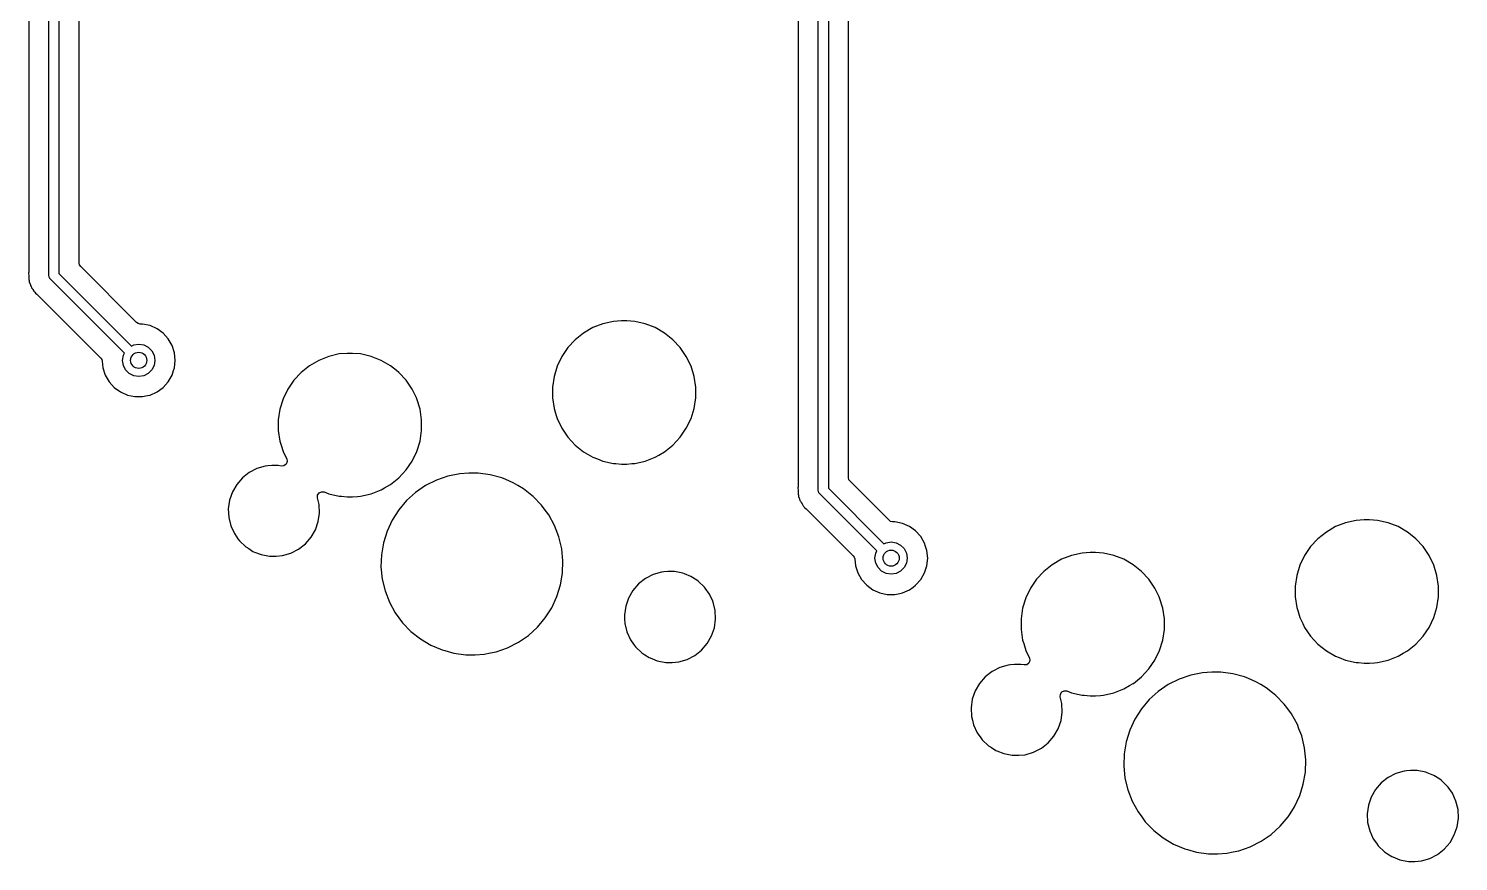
# Model space of a CAD drawing. Extents: x 51 to 201, y -153 to -28.
# Drawn here: x 120.84 to 156.26, y -128.4 to -107.77 of the extents above; entities that cross this region are included whole.
import ezdxf

# ---------------------------------------------------------------- set-up
doc = ezdxf.new("R2010")
doc.units = 0
doc.layers.add('BLACK', color=7, linetype='CONTINUOUS')

msp = doc.modelspace()

# ---------------------------------------------------------------- linework, layer by layer
at = {"layer": 'BLACK', "linetype": 'CONTINUOUS'}
for p, q in [((121.345, -113.89), (121.345, -92.605)), ((121.595, -92.48), (121.595, -113.838)), ((140.655, -92.78), (140.655, -119.158)), ((140.405, -119.21), (140.405, -92.905)), ((120.844, -93.2295), (120.844, -113.807)), ((139.904, -93.5295), (139.904, -119.127)), ((122.096, -113.58), (122.096, -95.1962)), ((141.155, -118.9), (141.155, -95.1962)), ((122.105, -113.627), (122.096, -113.58)), ((122.132, -113.667), (122.105, -113.627)), ((123.518, -115.053), (122.132, -113.667)), ((120.844, -113.807), (120.842, -113.828)), ((120.842, -113.828), (120.844, -113.898)), ((120.844, -113.898), (120.844, -113.902)), ((120.844, -113.902), (120.844, -113.929)), ((120.844, -113.929), (120.845, -113.933)), ((120.845, -113.933), (120.846, -113.945)), ((120.846, -113.945), (120.847, -113.989)), ((120.847, -113.989), (120.853, -114.008)), ((120.853, -114.008), (120.857, -114.027)), ((120.857, -114.027), (120.859, -114.047)), ((120.859, -114.047), (120.875, -114.087)), ((121.354, -113.92), (121.345, -113.89)), ((121.36, -113.95), (121.354, -113.92)), ((121.364, -113.955), (121.36, -113.95)), ((121.365, -113.958), (121.364, -113.955)), ((121.368, -113.961), (121.365, -113.958)), ((121.382, -113.978), (121.368, -113.961)), ((123.217, -115.813), (121.382, -113.978)), ((121.595, -113.838), (123.393, -115.637)), ((120.875, -114.087), (120.879, -114.098)), ((120.879, -114.098), (120.891, -114.14)), ((120.891, -114.14), (120.902, -114.158)), ((120.902, -114.158), (120.91, -114.175)), ((120.91, -114.175), (120.918, -114.194)), ((120.918, -114.194), (120.918, -114.194)), ((120.918, -114.194), (120.943, -114.229)), ((120.943, -114.229), (120.95, -114.239)), ((120.95, -114.239), (120.972, -114.276)), ((120.972, -114.276), (120.972, -114.276)), ((120.972, -114.276), (120.972, -114.276)), ((120.972, -114.276), (120.986, -114.291)), ((120.986, -114.291), (120.999, -114.305)), ((120.999, -114.305), (121.01, -114.322)), ((121.01, -114.322), (121.044, -114.349)), ((121.044, -114.349), (121.053, -114.357)), ((121.053, -114.357), (122.631, -115.936)), ((123.558, -115.08), (123.518, -115.053)), ((123.605, -115.09), (123.558, -115.08)), ((123.665, -115.09), (123.605, -115.09)), ((123.85, -115.129), (123.665, -115.09)), ((123.665, -115.09), (123.665, -115.09)), ((135.069, -115.083), (134.822, -115.18)), ((135.329, -115.024), (135.069, -115.083)), ((135.528, -115.009), (135.329, -115.024)), ((135.661, -115.009), (135.528, -115.009)), ((135.528, -115.009), (135.528, -115.009)), ((135.859, -115.024), (135.661, -115.009)), ((135.661, -115.009), (135.661, -115.009)), ((136.119, -115.083), (135.859, -115.024)), ((136.367, -115.18), (136.119, -115.083)), ((124.023, -115.206), (123.85, -115.129)), ((124.176, -115.317), (124.023, -115.206)), ((124.303, -115.458), (124.176, -115.317)), ((124.397, -115.622), (124.303, -115.458)), ((134.591, -115.313), (134.383, -115.479)), ((134.822, -115.18), (134.591, -115.313)), ((136.597, -115.313), (136.367, -115.18)), ((136.805, -115.479), (136.597, -115.313)), ((123.19, -115.866), (123.217, -115.813)), ((123.393, -115.637), (123.446, -115.61)), ((123.446, -115.61), (123.57, -115.59)), ((123.57, -115.59), (123.694, -115.61)), ((123.694, -115.61), (123.805, -115.666)), ((123.805, -115.666), (123.894, -115.755)), ((123.894, -115.755), (123.95, -115.866)), ((124.456, -115.802), (124.397, -115.622)), ((124.397, -115.622), (124.397, -115.622)), ((124.475, -115.99), (124.456, -115.802)), ((128.737, -115.819), (128.538, -115.833)), ((128.87, -115.819), (128.737, -115.819)), ((128.737, -115.819), (128.737, -115.819)), ((129.068, -115.833), (128.87, -115.819)), ((128.87, -115.819), (128.87, -115.819)), ((134.202, -115.674), (134.052, -115.894)), ((134.383, -115.479), (134.202, -115.674)), ((136.986, -115.674), (136.805, -115.479)), ((137.136, -115.894), (136.986, -115.674)), ((122.631, -115.936), (122.655, -115.97)), ((122.655, -115.97), (122.667, -116.01)), ((122.667, -116.01), (122.684, -116.178)), ((122.684, -116.178), (122.743, -116.358)), ((123.17, -115.99), (123.19, -115.866)), ((123.19, -116.114), (123.17, -115.99)), ((123.246, -116.225), (123.19, -116.114)), ((123.95, -116.114), (123.894, -116.225)), ((123.95, -115.866), (123.97, -115.99)), ((123.97, -115.99), (123.95, -116.114)), ((124.435, -116.241), (124.456, -116.178)), ((124.456, -116.178), (124.475, -115.99)), ((127.8, -116.123), (127.592, -116.289)), ((128.031, -115.99), (127.8, -116.123)), ((128.278, -115.893), (128.031, -115.99)), ((128.538, -115.833), (128.278, -115.893)), ((129.328, -115.893), (129.068, -115.833)), ((129.576, -115.99), (129.328, -115.893)), ((129.806, -116.123), (129.576, -115.99)), ((129.954, -116.241), (129.806, -116.123)), ((133.937, -116.134), (133.858, -116.388)), ((134.052, -115.894), (133.937, -116.134)), ((137.252, -116.134), (137.136, -115.894)), ((137.33, -116.388), (137.252, -116.134)), ((122.743, -116.358), (122.837, -116.522)), ((122.837, -116.522), (122.964, -116.663)), ((123.335, -116.314), (123.246, -116.225)), ((123.446, -116.37), (123.335, -116.314)), ((123.57, -116.39), (123.446, -116.37)), ((123.694, -116.37), (123.57, -116.39)), ((123.805, -116.314), (123.694, -116.37)), ((123.894, -116.225), (123.805, -116.314)), ((124.176, -116.663), (124.303, -116.522)), ((124.303, -116.522), (124.397, -116.358)), ((124.397, -116.358), (124.435, -116.241)), ((127.411, -116.484), (127.261, -116.704)), ((127.592, -116.289), (127.411, -116.484)), ((130.014, -116.289), (129.954, -116.241)), ((130.195, -116.484), (130.014, -116.289)), ((130.345, -116.704), (130.195, -116.484)), ((133.858, -116.388), (133.819, -116.651)), ((137.37, -116.651), (137.33, -116.388)), ((122.964, -116.663), (123.117, -116.774)), ((123.117, -116.774), (123.29, -116.851)), ((123.29, -116.851), (123.475, -116.89)), ((123.665, -116.89), (123.788, -116.864)), ((123.788, -116.864), (123.85, -116.851)), ((123.85, -116.851), (124.023, -116.774)), ((124.023, -116.774), (124.176, -116.663)), ((124.023, -116.774), (124.023, -116.774)), ((127.261, -116.704), (127.146, -116.944)), ((130.448, -116.917), (130.345, -116.704)), ((133.819, -116.651), (133.819, -116.917)), ((137.37, -116.917), (137.37, -116.651)), ((123.475, -116.89), (123.475, -116.89)), ((123.475, -116.89), (123.665, -116.89)), ((123.665, -116.89), (123.665, -116.89)), ((127.067, -117.198), (127.028, -117.461)), ((127.146, -116.944), (127.067, -117.198)), ((130.46, -116.944), (130.448, -116.917)), ((130.539, -117.198), (130.46, -116.944)), ((130.579, -117.461), (130.539, -117.198)), ((133.819, -116.917), (133.858, -117.18)), ((133.858, -117.18), (133.913, -117.356)), ((137.252, -117.435), (137.33, -117.18)), ((137.33, -117.18), (137.37, -116.917)), ((127.028, -117.461), (127.028, -117.727)), ((130.579, -117.727), (130.579, -117.461)), ((133.913, -117.356), (133.937, -117.435)), ((133.937, -117.435), (134.052, -117.674)), ((137.136, -117.674), (137.252, -117.435)), ((127.028, -117.727), (127.067, -117.99)), ((130.539, -117.99), (130.579, -117.727)), ((134.052, -117.674), (134.052, -117.674)), ((134.052, -117.674), (134.202, -117.894)), ((134.202, -117.894), (134.383, -118.089)), ((136.805, -118.089), (136.986, -117.894)), ((136.986, -117.894), (137.136, -117.674)), ((127.067, -117.99), (127.098, -118.089)), ((127.098, -118.089), (127.146, -118.245)), ((127.146, -118.245), (127.229, -118.418)), ((130.345, -118.484), (130.46, -118.245)), ((130.46, -118.245), (130.539, -117.99)), ((134.383, -118.089), (134.591, -118.255)), ((134.591, -118.255), (134.822, -118.388)), ((136.454, -118.338), (136.597, -118.255)), ((136.597, -118.255), (136.805, -118.089)), ((136.597, -118.255), (136.597, -118.255)), ((126.705, -118.609), (126.499, -118.669)), ((126.765, -118.603), (126.705, -118.609)), ((126.865, -118.593), (126.765, -118.603)), ((127.026, -118.593), (126.865, -118.593)), ((127.101, -118.608), (127.026, -118.593)), ((127.026, -118.593), (127.026, -118.593)), ((127.168, -118.602), (127.101, -118.608)), ((127.223, -118.562), (127.168, -118.602)), ((127.248, -118.499), (127.223, -118.562)), ((127.229, -118.418), (127.236, -118.432)), ((127.236, -118.432), (127.248, -118.499)), ((130.195, -118.704), (130.345, -118.484)), ((134.822, -118.388), (134.822, -118.388)), ((134.822, -118.388), (134.933, -118.432)), ((134.933, -118.432), (135.066, -118.484)), ((135.066, -118.484), (135.069, -118.485)), ((135.069, -118.485), (135.329, -118.545)), ((135.329, -118.545), (135.386, -118.549)), ((135.386, -118.549), (135.528, -118.56)), ((135.528, -118.56), (135.528, -118.56)), ((135.528, -118.56), (135.661, -118.56)), ((135.661, -118.56), (135.785, -118.55)), ((135.661, -118.56), (135.661, -118.56)), ((135.785, -118.55), (135.859, -118.545)), ((135.859, -118.545), (136.119, -118.485)), ((136.119, -118.485), (136.367, -118.388)), ((136.367, -118.388), (136.454, -118.338)), ((126.139, -118.901), (125.998, -119.063)), ((126.14, -118.899), (126.139, -118.901)), ((126.308, -118.768), (126.14, -118.899)), ((126.499, -118.669), (126.308, -118.768)), ((126.308, -118.768), (126.308, -118.768)), ((126.308, -118.768), (126.308, -118.768)), ((129.809, -119.063), (130.014, -118.899)), ((130.014, -118.899), (130.195, -118.704)), ((130.945, -118.957), (130.676, -119.093)), ((131.23, -118.858), (130.945, -118.957)), ((131.525, -118.798), (131.23, -118.858)), ((131.751, -118.783), (131.525, -118.798)), ((131.977, -118.783), (131.751, -118.783)), ((131.751, -118.783), (131.751, -118.783)), ((132.275, -118.823), (131.977, -118.783)), ((132.566, -118.903), (132.275, -118.823)), ((132.275, -118.823), (132.275, -118.823)), ((132.275, -118.823), (132.275, -118.823)), ((132.662, -118.944), (132.566, -118.903)), ((132.843, -119.021), (132.662, -118.944)), ((141.165, -118.947), (141.155, -118.9)), ((141.192, -118.987), (141.165, -118.947)), ((142.158, -119.953), (141.192, -118.987)), ((125.891, -119.249), (125.82, -119.452)), ((125.998, -119.063), (125.891, -119.249)), ((127.999, -119.395), (128.001, -119.329)), ((128.001, -119.329), (128.038, -119.273)), ((128.038, -119.273), (128.098, -119.244)), ((128.098, -119.244), (128.164, -119.251)), ((128.164, -119.251), (128.278, -119.295)), ((128.278, -119.295), (128.538, -119.355)), ((128.538, -119.355), (128.595, -119.359)), ((128.595, -119.359), (128.737, -119.37)), ((128.87, -119.37), (128.994, -119.36)), ((128.994, -119.36), (129.068, -119.355)), ((129.068, -119.355), (129.328, -119.295)), ((129.328, -119.295), (129.576, -119.198)), ((129.576, -119.198), (129.663, -119.148)), ((129.663, -119.148), (129.806, -119.065)), ((129.806, -119.065), (129.809, -119.063)), ((130.428, -119.263), (130.205, -119.466)), ((130.676, -119.093), (130.428, -119.263)), ((132.965, -119.093), (132.843, -119.021)), ((133.102, -119.174), (132.965, -119.093)), ((133.309, -119.337), (133.102, -119.174)), ((133.339, -119.361), (133.309, -119.337)), ((133.548, -119.577), (133.339, -119.361)), ((139.904, -119.127), (139.902, -119.148)), ((139.902, -119.148), (139.904, -119.218)), ((139.904, -119.218), (139.904, -119.222)), ((139.904, -119.222), (139.904, -119.249)), ((139.904, -119.249), (139.905, -119.253)), ((139.905, -119.253), (139.906, -119.265)), ((139.906, -119.265), (139.907, -119.309)), ((139.907, -119.309), (139.913, -119.328)), ((139.913, -119.328), (139.917, -119.347)), ((139.917, -119.347), (139.919, -119.367)), ((139.919, -119.367), (139.935, -119.407)), ((140.414, -119.24), (140.405, -119.21)), ((140.42, -119.27), (140.414, -119.24)), ((140.424, -119.275), (140.42, -119.27)), ((140.425, -119.278), (140.424, -119.275)), ((140.428, -119.281), (140.425, -119.278)), ((140.442, -119.298), (140.428, -119.281)), ((141.857, -120.713), (140.442, -119.298)), ((140.655, -119.158), (142.033, -120.537)), ((125.82, -119.452), (125.79, -119.665)), ((125.79, -119.665), (125.8, -119.88)), ((128.038, -119.558), (127.999, -119.395)), ((128.048, -119.773), (128.038, -119.558)), ((128.737, -119.37), (128.737, -119.37)), ((128.737, -119.37), (128.87, -119.37)), ((128.87, -119.37), (128.87, -119.37)), ((130.01, -119.696), (129.848, -119.95)), ((130.205, -119.466), (130.01, -119.696)), ((133.616, -119.669), (133.548, -119.577)), ((133.727, -119.82), (133.616, -119.669)), ((139.935, -119.407), (139.939, -119.418)), ((139.939, -119.418), (139.951, -119.46)), ((139.951, -119.46), (139.962, -119.478)), ((139.962, -119.478), (139.97, -119.495)), ((139.97, -119.495), (139.978, -119.514)), ((139.978, -119.514), (139.978, -119.514)), ((139.978, -119.514), (140.003, -119.549)), ((140.003, -119.549), (140.01, -119.559)), ((140.01, -119.559), (140.032, -119.596)), ((140.032, -119.596), (140.032, -119.596)), ((140.032, -119.596), (140.032, -119.596)), ((140.032, -119.596), (140.046, -119.611)), ((140.046, -119.611), (140.059, -119.625)), ((140.059, -119.625), (140.07, -119.642)), ((140.07, -119.642), (140.104, -119.669)), ((140.104, -119.669), (140.113, -119.677)), ((140.113, -119.677), (141.271, -120.836)), ((125.8, -119.88), (125.851, -120.089)), ((127.947, -120.188), (128.018, -119.985)), ((128.018, -119.985), (128.048, -119.773)), ((129.848, -119.95), (129.721, -120.223)), ((133.872, -120.084), (133.727, -119.82)), ((142.198, -119.98), (142.158, -119.953)), ((142.245, -119.989), (142.198, -119.98)), ((142.305, -119.989), (142.245, -119.989)), ((142.49, -120.029), (142.305, -119.989)), ((142.305, -119.989), (142.305, -119.989)), ((142.663, -120.106), (142.49, -120.029)), ((153.47, -120.013), (153.222, -120.11)), ((153.73, -119.954), (153.47, -120.013)), ((153.929, -119.939), (153.73, -119.954)), ((154.061, -119.939), (153.929, -119.939)), ((153.929, -119.939), (153.929, -119.939)), ((154.26, -119.954), (154.061, -119.939)), ((154.061, -119.939), (154.061, -119.939)), ((154.52, -120.013), (154.26, -119.954)), ((154.768, -120.11), (154.52, -120.013)), ((125.851, -120.089), (125.94, -120.284)), ((125.94, -120.284), (126.029, -120.409)), ((126.029, -120.409), (126.064, -120.459)), ((127.699, -120.537), (127.84, -120.375)), ((127.84, -120.375), (127.947, -120.188)), ((129.721, -120.223), (129.632, -120.511)), ((133.912, -120.188), (133.872, -120.084)), ((133.98, -120.365), (133.912, -120.188)), ((134.05, -120.658), (133.98, -120.365)), ((142.816, -120.217), (142.663, -120.106)), ((142.943, -120.358), (142.816, -120.217)), ((143.037, -120.522), (142.943, -120.358)), ((152.784, -120.409), (152.603, -120.605)), ((152.992, -120.244), (152.784, -120.409)), ((153.222, -120.11), (152.992, -120.244)), ((154.998, -120.244), (154.768, -120.11)), ((155.162, -120.375), (154.998, -120.244)), ((155.206, -120.409), (155.162, -120.375)), ((155.387, -120.605), (155.206, -120.409)), ((126.064, -120.459), (126.22, -120.608)), ((126.22, -120.608), (126.294, -120.655)), ((126.294, -120.655), (126.401, -120.724)), ((126.401, -120.724), (126.441, -120.74)), ((126.441, -120.74), (126.6, -120.804)), ((127.133, -120.829), (127.339, -120.768)), ((127.339, -120.768), (127.53, -120.67)), ((127.53, -120.67), (127.699, -120.537)), ((129.632, -120.511), (129.582, -120.808)), ((134.08, -120.958), (134.05, -120.658)), ((141.81, -120.89), (141.83, -120.766)), ((141.83, -120.766), (141.857, -120.713)), ((142.033, -120.537), (142.086, -120.51)), ((142.086, -120.51), (142.21, -120.49)), ((142.21, -120.49), (142.334, -120.51)), ((142.334, -120.51), (142.445, -120.566)), ((142.445, -120.566), (142.534, -120.655)), ((142.534, -120.655), (142.59, -120.766)), ((142.59, -120.766), (142.61, -120.89)), ((143.064, -120.605), (143.037, -120.522)), ((143.096, -120.702), (143.064, -120.605)), ((143.115, -120.89), (143.096, -120.702)), ((146.939, -120.764), (146.679, -120.823)), ((147.138, -120.749), (146.939, -120.764)), ((147.27, -120.749), (147.138, -120.749)), ((147.138, -120.749), (147.138, -120.749)), ((147.469, -120.764), (147.27, -120.749)), ((147.27, -120.749), (147.27, -120.749)), ((147.729, -120.823), (147.469, -120.764)), ((152.603, -120.605), (152.453, -120.824)), ((155.537, -120.824), (155.387, -120.605)), ((126.6, -120.804), (126.811, -120.844)), ((126.811, -120.844), (126.973, -120.844)), ((126.973, -120.844), (127.133, -120.829)), ((126.973, -120.844), (126.973, -120.844)), ((129.582, -120.808), (129.572, -121.109)), ((129.572, -121.109), (129.602, -121.409)), ((134.07, -121.259), (134.08, -120.958)), ((141.271, -120.836), (141.295, -120.87)), ((141.295, -120.87), (141.307, -120.91)), ((141.307, -120.91), (141.324, -121.078)), ((141.324, -121.078), (141.383, -121.258)), ((141.83, -121.014), (141.81, -120.89)), ((141.886, -121.125), (141.83, -121.014)), ((141.975, -121.214), (141.886, -121.125)), ((142.534, -121.125), (142.445, -121.214)), ((142.59, -121.014), (142.534, -121.125)), ((142.61, -120.89), (142.59, -121.014)), ((143.037, -121.258), (143.086, -121.109)), ((143.086, -121.109), (143.096, -121.078)), ((143.096, -121.078), (143.115, -120.89)), ((146.201, -121.053), (145.993, -121.219)), ((146.431, -120.92), (146.201, -121.053)), ((146.679, -120.823), (146.431, -120.92)), ((147.976, -120.92), (147.729, -120.823)), ((148.207, -121.053), (147.976, -120.92)), ((148.415, -121.219), (148.207, -121.053)), ((152.338, -121.064), (152.259, -121.318)), ((152.453, -120.824), (152.338, -121.064)), ((155.652, -121.064), (155.537, -120.824)), ((155.731, -121.318), (155.652, -121.064)), ((129.602, -121.409), (129.672, -121.702)), ((134.02, -121.556), (134.07, -121.259)), ((136.122, -121.397), (135.953, -121.53)), ((136.313, -121.299), (136.122, -121.397)), ((136.519, -121.238), (136.313, -121.299)), ((136.579, -121.232), (136.519, -121.238)), ((136.679, -121.223), (136.579, -121.232)), ((136.84, -121.223), (136.679, -121.223)), ((137.051, -121.264), (136.84, -121.223)), ((137.091, -121.28), (137.051, -121.264)), ((137.051, -121.264), (137.051, -121.264)), ((137.051, -121.264), (137.051, -121.264)), ((137.251, -121.343), (137.091, -121.28)), ((137.399, -121.439), (137.251, -121.343)), ((137.432, -121.46), (137.399, -121.439)), ((137.587, -121.608), (137.432, -121.46)), ((141.383, -121.258), (141.477, -121.422)), ((141.477, -121.422), (141.604, -121.563)), ((142.086, -121.27), (141.975, -121.214)), ((142.21, -121.29), (142.086, -121.27)), ((142.334, -121.27), (142.21, -121.29)), ((142.445, -121.214), (142.334, -121.27)), ((142.816, -121.563), (142.943, -121.422)), ((142.943, -121.422), (143.037, -121.258)), ((145.812, -121.414), (145.662, -121.634)), ((145.993, -121.219), (145.812, -121.414)), ((148.596, -121.414), (148.415, -121.219)), ((148.415, -121.219), (148.415, -121.219)), ((148.746, -121.634), (148.596, -121.414)), ((152.259, -121.318), (152.219, -121.582)), ((155.77, -121.582), (155.731, -121.318)), ((129.672, -121.702), (129.78, -121.983)), ((133.804, -122.118), (133.931, -121.844)), ((133.931, -121.844), (134.02, -121.556)), ((135.812, -121.693), (135.704, -121.879)), ((135.953, -121.53), (135.812, -121.693)), ((137.606, -121.634), (137.587, -121.608)), ((137.712, -121.783), (137.606, -121.634)), ((137.792, -121.958), (137.712, -121.783)), ((141.604, -121.563), (141.757, -121.674)), ((141.757, -121.674), (141.93, -121.751)), ((141.93, -121.751), (142.115, -121.79)), ((142.115, -121.79), (142.115, -121.79)), ((142.115, -121.79), (142.305, -121.79)), ((142.305, -121.79), (142.428, -121.764)), ((142.305, -121.79), (142.305, -121.79)), ((142.428, -121.764), (142.49, -121.751)), ((142.49, -121.751), (142.663, -121.674)), ((142.663, -121.674), (142.754, -121.608)), ((142.754, -121.608), (142.816, -121.563)), ((145.662, -121.634), (145.547, -121.874)), ((148.849, -121.848), (148.746, -121.634)), ((148.861, -121.874), (148.849, -121.848)), ((152.219, -121.582), (152.219, -121.848)), ((152.219, -121.848), (152.259, -122.111)), ((155.731, -122.111), (155.77, -121.848)), ((155.77, -121.848), (155.77, -121.582)), ((129.78, -121.983), (129.925, -122.247)), ((133.691, -122.295), (133.804, -122.118)), ((135.634, -122.082), (135.603, -122.295)), ((135.704, -121.879), (135.634, -122.082)), ((137.801, -121.979), (137.792, -121.958)), ((137.852, -122.188), (137.801, -121.979)), ((137.862, -122.402), (137.852, -122.188)), ((145.468, -122.128), (145.428, -122.392)), ((145.547, -121.874), (145.468, -122.128)), ((148.94, -122.128), (148.861, -121.874)), ((148.979, -122.392), (148.94, -122.128)), ((152.259, -122.111), (152.283, -122.188)), ((152.283, -122.188), (152.338, -122.365)), ((155.652, -122.365), (155.731, -122.111)), ((129.925, -122.247), (130.016, -122.372)), ((130.016, -122.372), (130.103, -122.49)), ((130.103, -122.49), (130.313, -122.706)), ((133.447, -122.602), (133.642, -122.372)), ((133.642, -122.372), (133.691, -122.295)), ((135.603, -122.295), (135.608, -122.392)), ((135.603, -122.295), (135.603, -122.295)), ((135.608, -122.392), (135.614, -122.509)), ((135.614, -122.509), (135.664, -122.718)), ((137.832, -122.615), (137.862, -122.402)), ((145.428, -122.392), (145.428, -122.658)), ((148.979, -122.658), (148.979, -122.392)), ((152.338, -122.365), (152.407, -122.509)), ((152.407, -122.509), (152.453, -122.605)), ((155.537, -122.605), (155.652, -122.365)), ((130.313, -122.706), (130.549, -122.893)), ((130.549, -122.893), (130.809, -123.047)), ((132.975, -122.974), (133.224, -122.804)), ((133.224, -122.804), (133.447, -122.602)), ((135.664, -122.718), (135.754, -122.914)), ((137.654, -123.004), (137.761, -122.818)), ((137.761, -122.818), (137.832, -122.615)), ((145.428, -122.658), (145.468, -122.921)), ((148.94, -122.921), (148.979, -122.658)), ((152.453, -122.605), (152.603, -122.825)), ((152.603, -122.825), (152.784, -123.02)), ((155.206, -123.02), (155.387, -122.825)), ((155.387, -122.825), (155.537, -122.605)), ((130.809, -123.047), (131.086, -123.164)), ((131.086, -123.164), (131.086, -123.164)), ((131.086, -123.164), (131.086, -123.164)), ((131.086, -123.164), (131.15, -123.182)), ((131.15, -123.182), (131.377, -123.244)), ((131.377, -123.244), (131.675, -123.284)), ((132.126, -123.269), (132.283, -123.237)), ((132.283, -123.237), (132.422, -123.209)), ((132.422, -123.209), (132.706, -123.11)), ((132.706, -123.11), (132.975, -122.974)), ((135.754, -122.914), (135.829, -123.02)), ((135.829, -123.02), (135.878, -123.089)), ((135.878, -123.089), (136.034, -123.237)), ((136.034, -123.237), (136.107, -123.284)), ((137.344, -123.3), (137.513, -123.167)), ((137.513, -123.167), (137.654, -123.004)), ((145.468, -122.921), (145.494, -123.004)), ((145.494, -123.004), (145.547, -123.175)), ((145.547, -123.175), (145.63, -123.349)), ((148.746, -123.415), (148.861, -123.175)), ((148.861, -123.175), (148.94, -122.921)), ((152.784, -123.02), (152.992, -123.186)), ((152.992, -123.186), (153.222, -123.319)), ((154.768, -123.319), (154.897, -123.244)), ((154.897, -123.244), (154.998, -123.186)), ((154.998, -123.186), (155.206, -123.02)), ((154.998, -123.186), (154.998, -123.186)), ((131.675, -123.284), (131.901, -123.284)), ((131.901, -123.284), (132.126, -123.269)), ((131.901, -123.284), (131.901, -123.284)), ((136.107, -123.284), (136.215, -123.353)), ((136.215, -123.353), (136.238, -123.363)), ((136.238, -123.363), (136.414, -123.433)), ((136.414, -123.433), (136.625, -123.474)), ((136.625, -123.474), (136.786, -123.474)), ((136.786, -123.474), (136.947, -123.459)), ((136.786, -123.474), (136.786, -123.474)), ((136.947, -123.459), (137.153, -123.398)), ((137.153, -123.398), (137.344, -123.3)), ((144.9, -123.6), (144.709, -123.698)), ((145.106, -123.539), (144.9, -123.6)), ((145.166, -123.533), (145.106, -123.539)), ((145.266, -123.524), (145.166, -123.533)), ((145.427, -123.524), (145.266, -123.524)), ((145.502, -123.538), (145.427, -123.524)), ((145.427, -123.524), (145.427, -123.524)), ((145.569, -123.532), (145.502, -123.538)), ((145.623, -123.492), (145.569, -123.532)), ((145.648, -123.429), (145.623, -123.492)), ((145.63, -123.349), (145.637, -123.363)), ((145.637, -123.363), (145.648, -123.429)), ((148.596, -123.635), (148.746, -123.415)), ((153.222, -123.319), (153.222, -123.319)), ((153.222, -123.319), (153.311, -123.353)), ((153.311, -123.353), (153.467, -123.415)), ((153.467, -123.415), (153.47, -123.416)), ((153.47, -123.416), (153.73, -123.475)), ((153.73, -123.475), (153.786, -123.479)), ((153.786, -123.479), (153.929, -123.49)), ((153.929, -123.49), (153.929, -123.49)), ((153.929, -123.49), (154.061, -123.49)), ((154.061, -123.49), (154.186, -123.481)), ((154.061, -123.49), (154.061, -123.49)), ((154.186, -123.481), (154.26, -123.475)), ((154.26, -123.475), (154.52, -123.416)), ((154.52, -123.416), (154.768, -123.319)), ((144.54, -123.831), (144.399, -123.993)), ((144.541, -123.83), (144.54, -123.831)), ((144.709, -123.698), (144.541, -123.83)), ((144.709, -123.698), (144.709, -123.698)), ((144.709, -123.698), (144.709, -123.698)), ((148.21, -123.993), (148.415, -123.83)), ((148.415, -123.83), (148.596, -123.635)), ((149.346, -123.888), (149.077, -124.023)), ((149.631, -123.789), (149.346, -123.888)), ((149.926, -123.729), (149.631, -123.789)), ((150.151, -123.714), (149.926, -123.729)), ((150.152, -123.714), (150.151, -123.714)), ((150.377, -123.714), (150.152, -123.714)), ((150.676, -123.754), (150.377, -123.714)), ((150.967, -123.833), (150.676, -123.754)), ((150.676, -123.754), (150.676, -123.754)), ((150.676, -123.754), (150.676, -123.754)), ((151.062, -123.874), (150.967, -123.833)), ((151.244, -123.951), (151.062, -123.874)), ((151.366, -124.023), (151.244, -123.951)), ((144.291, -124.18), (144.221, -124.383)), ((144.399, -123.993), (144.291, -124.18)), ((146.4, -124.326), (146.402, -124.259)), ((146.439, -124.488), (146.4, -124.326)), ((146.402, -124.259), (146.439, -124.203)), ((146.439, -124.203), (146.499, -124.175)), ((146.499, -124.175), (146.565, -124.181)), ((146.565, -124.181), (146.679, -124.226)), ((146.679, -124.226), (146.939, -124.285)), ((146.939, -124.285), (146.995, -124.289)), ((146.995, -124.289), (147.138, -124.3)), ((147.138, -124.3), (147.138, -124.3)), ((147.138, -124.3), (147.27, -124.3)), ((147.27, -124.3), (147.395, -124.291)), ((147.27, -124.3), (147.27, -124.3)), ((147.395, -124.291), (147.469, -124.285)), ((147.469, -124.285), (147.729, -124.226)), ((147.729, -124.226), (147.976, -124.129)), ((147.976, -124.129), (148.119, -124.047)), ((148.119, -124.047), (148.207, -123.996)), ((148.207, -123.996), (148.21, -123.993)), ((148.829, -124.194), (148.605, -124.396)), ((149.077, -124.023), (148.829, -124.194)), ((151.503, -124.105), (151.366, -124.023)), ((151.657, -124.226), (151.503, -124.105)), ((151.74, -124.291), (151.657, -124.226)), ((151.949, -124.508), (151.74, -124.291)), ((144.221, -124.383), (144.191, -124.596)), ((144.191, -124.596), (144.191, -124.596)), ((144.191, -124.596), (144.201, -124.81)), ((146.449, -124.703), (146.439, -124.488)), ((148.411, -124.626), (148.249, -124.88)), ((148.605, -124.396), (148.411, -124.626)), ((152.036, -124.626), (151.949, -124.508)), ((152.128, -124.75), (152.036, -124.626)), ((144.201, -124.81), (144.225, -124.908)), ((144.225, -124.908), (144.251, -125.019)), ((144.251, -125.019), (144.341, -125.215)), ((146.348, -125.119), (146.419, -124.916)), ((146.419, -124.916), (146.449, -124.703)), ((148.249, -124.88), (148.122, -125.153)), ((152.273, -125.015), (152.128, -124.75)), ((152.313, -125.119), (152.273, -125.015)), ((144.341, -125.215), (144.43, -125.34)), ((144.43, -125.34), (144.465, -125.39)), ((144.465, -125.39), (144.621, -125.538)), ((146.1, -125.468), (146.241, -125.305)), ((146.241, -125.305), (146.348, -125.119)), ((148.122, -125.153), (148.033, -125.441)), ((152.381, -125.296), (152.313, -125.119)), ((152.451, -125.589), (152.381, -125.296)), ((144.621, -125.538), (144.695, -125.586)), ((144.695, -125.586), (144.802, -125.654)), ((144.802, -125.654), (144.83, -125.666)), ((144.83, -125.666), (145.001, -125.734)), ((145.001, -125.734), (145.212, -125.775)), ((145.534, -125.76), (145.74, -125.699)), ((145.74, -125.699), (145.931, -125.6)), ((145.931, -125.6), (146.1, -125.468)), ((147.983, -125.738), (147.972, -126.039)), ((148.033, -125.441), (147.983, -125.738)), ((152.481, -125.889), (152.451, -125.589)), ((145.212, -125.775), (145.373, -125.775)), ((145.373, -125.775), (145.534, -125.76)), ((145.373, -125.775), (145.373, -125.775)), ((147.972, -126.039), (148.003, -126.339)), ((152.471, -126.19), (152.481, -125.889)), ((148.003, -126.339), (148.072, -126.632)), ((152.421, -126.487), (152.471, -126.19)), ((154.522, -126.328), (154.353, -126.461)), ((154.713, -126.229), (154.522, -126.328)), ((154.92, -126.169), (154.713, -126.229)), ((154.98, -126.163), (154.92, -126.169)), ((155.08, -126.153), (154.98, -126.163)), ((155.241, -126.153), (155.08, -126.153)), ((155.452, -126.194), (155.241, -126.153)), ((155.492, -126.21), (155.452, -126.194)), ((155.452, -126.194), (155.452, -126.194)), ((155.452, -126.194), (155.452, -126.194)), ((155.652, -126.274), (155.492, -126.21)), ((155.8, -126.369), (155.652, -126.274)), ((155.833, -126.39), (155.8, -126.369)), ((155.988, -126.539), (155.833, -126.39)), ((148.072, -126.632), (148.181, -126.914)), ((152.205, -127.048), (152.332, -126.775)), ((152.332, -126.775), (152.421, -126.487)), ((154.213, -126.623), (154.105, -126.809)), ((154.353, -126.461), (154.213, -126.623)), ((156.007, -126.565), (155.988, -126.539)), ((156.113, -126.714), (156.007, -126.565)), ((156.202, -126.909), (156.113, -126.714)), ((148.181, -126.914), (148.326, -127.178)), ((152.092, -127.225), (152.205, -127.048)), ((154.035, -127.012), (154.004, -127.225)), ((154.105, -126.809), (154.035, -127.012)), ((156.253, -127.118), (156.202, -126.909)), ((156.202, -126.909), (156.202, -126.909)), ((156.263, -127.333), (156.253, -127.118)), ((148.326, -127.178), (148.417, -127.302)), ((148.417, -127.302), (148.504, -127.42)), ((148.504, -127.42), (148.714, -127.637)), ((151.848, -127.532), (152.043, -127.302)), ((152.043, -127.302), (152.092, -127.225)), ((154.004, -127.225), (154.015, -127.44)), ((154.015, -127.44), (154.065, -127.649)), ((156.232, -127.545), (156.263, -127.333)), ((148.714, -127.637), (148.95, -127.824)), ((148.95, -127.824), (149.209, -127.977)), ((151.376, -127.905), (151.625, -127.734)), ((151.625, -127.734), (151.848, -127.532)), ((154.065, -127.649), (154.155, -127.844)), ((154.155, -127.844), (154.23, -127.95)), ((156.055, -127.935), (156.162, -127.749)), ((156.162, -127.749), (156.232, -127.545)), ((149.209, -127.977), (149.487, -128.095)), ((149.487, -128.095), (149.487, -128.095)), ((149.487, -128.095), (149.487, -128.095)), ((149.487, -128.095), (149.551, -128.112)), ((149.551, -128.112), (149.777, -128.174)), ((149.777, -128.174), (150.076, -128.215)), ((150.076, -128.215), (150.302, -128.215)), ((150.302, -128.215), (150.527, -128.2)), ((150.302, -128.215), (150.302, -128.215)), ((150.527, -128.2), (150.684, -128.168)), ((150.684, -128.168), (150.823, -128.14)), ((150.823, -128.14), (151.107, -128.041)), ((151.107, -128.041), (151.376, -127.905)), ((154.23, -127.95), (154.279, -128.019)), ((154.279, -128.019), (154.435, -128.168)), ((154.435, -128.168), (154.508, -128.215)), ((154.508, -128.215), (154.616, -128.284)), ((155.745, -128.23), (155.914, -128.097)), ((155.914, -128.097), (156.055, -127.935)), ((154.616, -128.284), (154.639, -128.293)), ((154.639, -128.293), (154.815, -128.364)), ((154.815, -128.364), (155.026, -128.404)), ((155.026, -128.404), (155.187, -128.404)), ((155.187, -128.404), (155.348, -128.389)), ((155.187, -128.404), (155.187, -128.404)), ((155.348, -128.389), (155.554, -128.329)), ((155.554, -128.329), (155.745, -128.23))]:
    msp.add_line(p, q, dxfattribs=at)
at = {"layer": 'BLACK'}
for centre in [(123.57, -115.99), (142.21, -120.89)]:
    msp.add_circle(centre, 0.2, dxfattribs=at)

doc.saveas('drawing.dxf')
